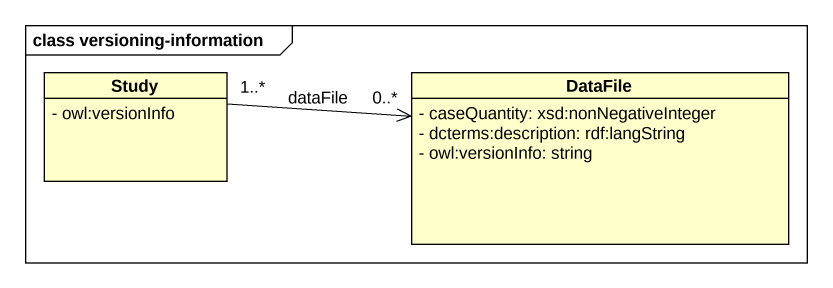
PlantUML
@startuml
mainframe class versioning-information
hide circle
hide empty members
skinparam classAttributeIconSize 0
class Study {
  - owl:versionInfo
}
class DataFile {
  - caseQuantity: xsd:nonNegativeInteger
  - dcterms:description: rdf:langString
  - owl:versionInfo: string
}
Study "1..*" -right-> "0..*" DataFile : dataFile
@enduml
